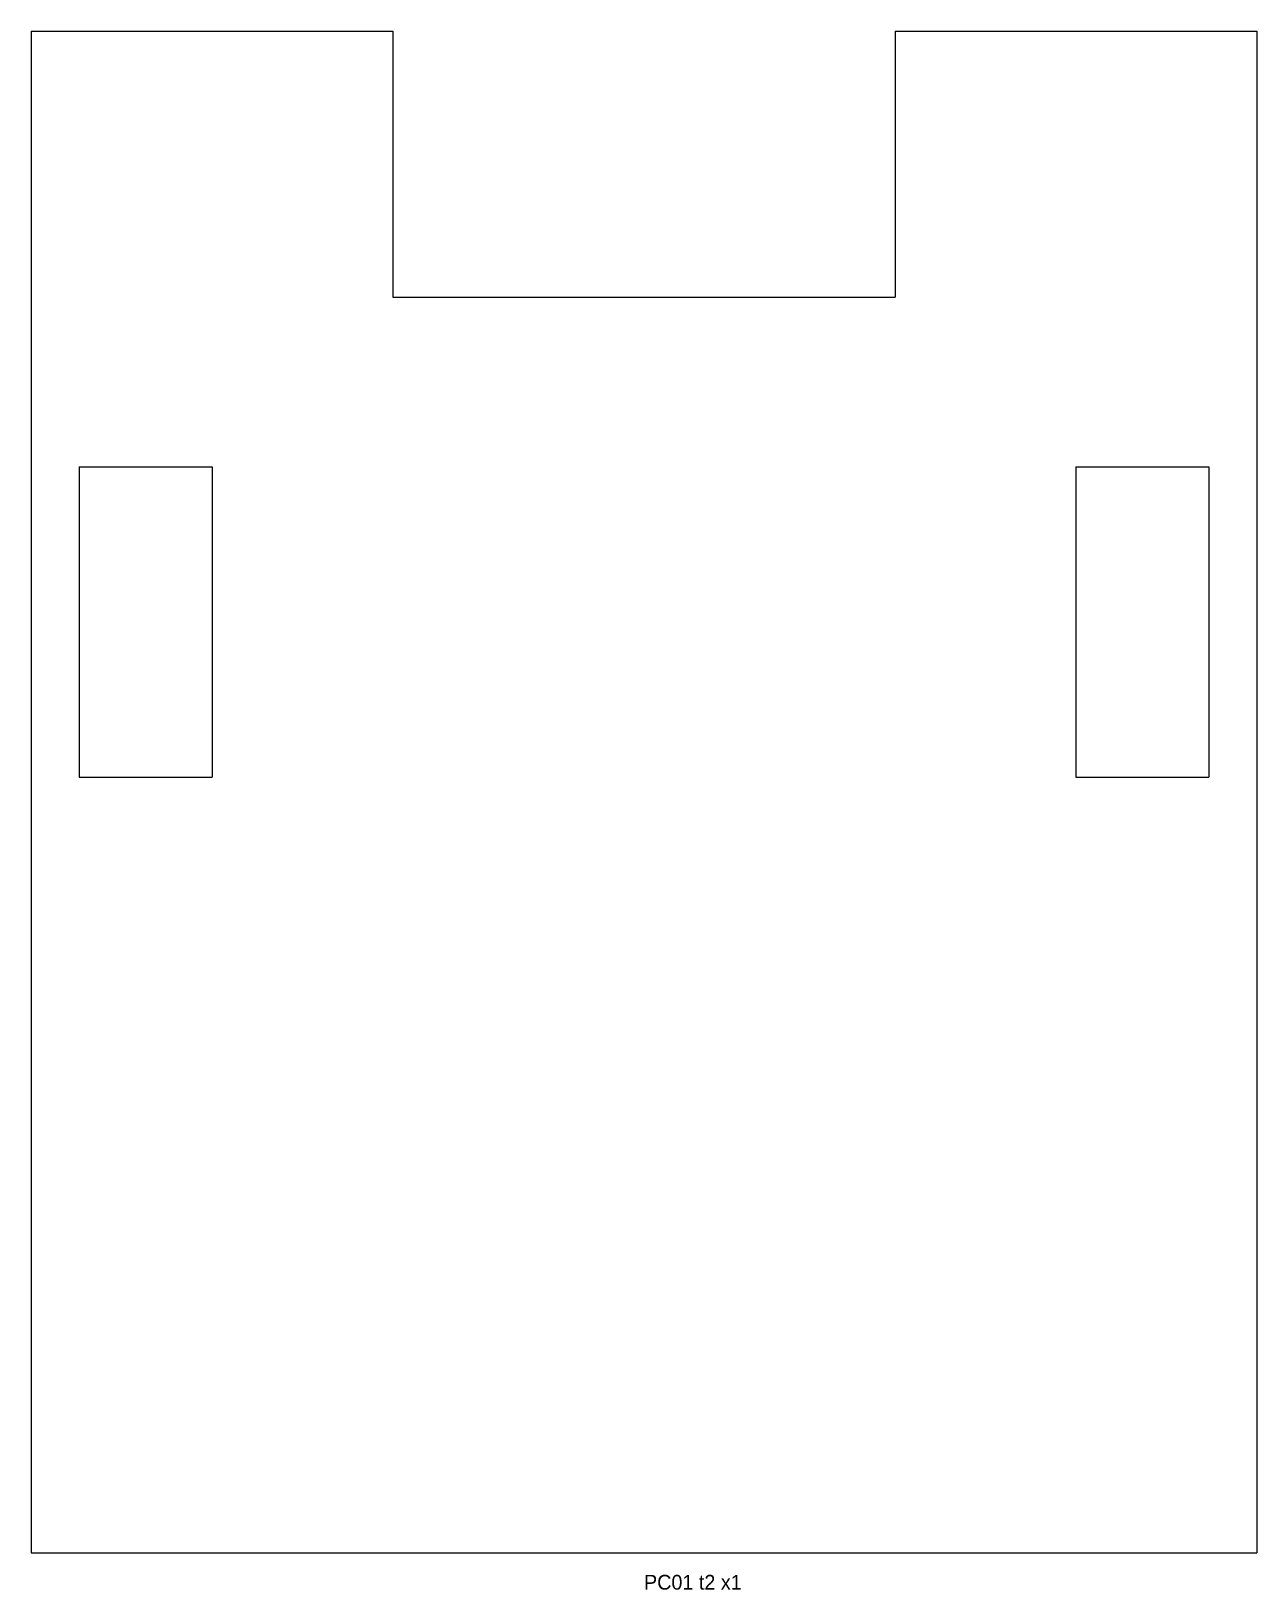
# Model space of a CAD drawing. Header units: metres. Extents: x -83 to 83, y -108 to 103.
import ezdxf

# ---------------------------------------------------------------- set-up
doc = ezdxf.new("R2010")
doc.units = ezdxf.units.M
doc.layers.add('CUT', color=7, linetype='Continuous')
doc.layers.add('NOTES', color=7, linetype='Continuous')

msp = doc.modelspace()

# ---------------------------------------------------------------- linework, layer by layer
at = {"layer": 'CUT'}
for points in [[(-83, 103), (-34, 103)], [(-83, 103), (-83, -103)], [(-34, 103), (-34, 67)], [(34, 103), (34, 67)], [(34, 103), (83, 103)], [(83, 103), (83, -103)], [(-34, 67), (34, 67)], [(-76.5, 44), (-58.5, 44)], [(-76.5, 44), (-76.5, 2)], [(-58.5, 44), (-58.5, 2)], [(58.5, 44), (76.5, 44)], [(58.5, 44), (58.5, 2)], [(76.5, 44), (76.5, 2)], [(-76.5, 2), (-58.5, 2)], [(58.5, 2), (76.5, 2)], [(-83, -103), (83, -103)]]:
    msp.add_lwpolyline(points, dxfattribs=at)

# ---------------------------------------------------------------- texts
at = {"layer": 'NOTES'}
msp.add_text('PC01 t2 x1', height=2, dxfattribs=at).set_placement((0, -108))

doc.saveas('drawing.dxf')
